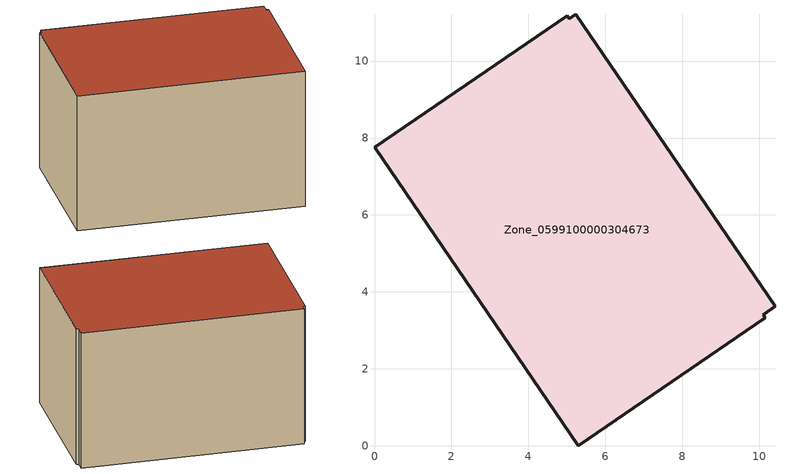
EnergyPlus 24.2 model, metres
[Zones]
Zone_0599100000304673
 floor ground (C_G): 10.41,3.63 10.1,3.41 10.16,3.32 5.3,0 0,7.76 5.01,11.18 5.07,11.11 5.23,11.22 z0
 wall outside (C_F): 5.3,0 10.16,3.32 10.1,3.41 10.41,3.63 5.23,11.22 5.07,11.11 5.01,11.18 0,7.76 5.3,0 z0:5.96
 roof outside (C_R): 10.1,3.41 10.41,3.63 5.23,11.22 5.07,11.11 5.01,11.18 0,7.76 5.3,0 10.16,3.32 z5.96
[BUILDING]
Pand.0599100000304673: North Axis=0; Terrain=City; Loads Convergence Tolerance Value=0.04; Temperature Convergence Tolerance Value=0.4; Solar Distribution=FullExterior; Maximum Number of Warmup Days=25; Minimum Number of Warmup Days=1
[Site:Location]
Rotterdam.The.Hague.AP_ZH_NLD Design_Conditions: Latitude=51.96; Longitude=4.45; Time Zone=1; Elevation=-4.5
[SITE:GROUNDTEMPERATURE:BUILDINGSURFACE]
18, 18, 18, 18, 18, 18, 18, 18, 18, 18, 18, 18
[MATERIAL] Thermal Absorptance=0.9; Solar Absorptance=0.7; Visible Absorptance=0.7
Name | Roughness | Thickness | Conductivity | Density | Specific Heat
G.TC.1946-1964 | MediumSmooth | 0.15 | 1 | 540 | 1210
F.TC.1946-1964 | Rough | 0.3 | 0.857143 | 1920 | 840
R.TC.1946-1964 | MediumRough | 0.2 | 0.235294 | 1500 | 1000
[CONSTRUCTION]
C_G: G.TC.1946-1964
C_F: F.TC.1946-1964
C_R: R.TC.1946-1964
[ZONE]
Zone_0599100000304673: Type=1; Multiplier=1; Ceiling Height=Autocalculate; Volume=Autocalculate; Floor Area=autocalculate; Part of Total Floor Area=Yes
[ZONEINFILTRATION:DESIGNFLOWRATE]
Infil_Zone_0599100000304673: Zone or ZoneList or Space or SpaceList=Zone_0599100000304673; Schedule=AlwaysOn; Design Flow Rate Calculation Method=Flow/Area; Flow Rate per Floor Area=0.003; Constant Term Coefficient=1; Temperature Term Coefficient=0; Velocity Term Coefficient=0; Velocity Squared Term Coefficient=0
[HVACTEMPLATE:ZONE:IDEALLOADSAIRSYSTEM]
Zone_0599100000304673: Maximum Heating Supply Air Temperature=50; Minimum Cooling Supply Air Temperature=13; Maximum Heating Supply Air Humidity Ratio=0.0156; Minimum Cooling Supply Air Humidity Ratio=0.0077; Heating Limit=NoLimit; Cooling Limit=NoLimit; Dehumidification Control Type=ConstantSensibleHeatRatio; Cooling Sensible Heat Ratio=0.7; Dehumidification Setpoint=60; Humidification Control Type=None; Humidification Setpoint=30; Outdoor Air Method=None; Outdoor Air Flow Rate per Person=0.00944; Outdoor Air Flow Rate per Zone Floor Area=0; Outdoor Air Flow Rate per Zone=0; Demand Controlled Ventilation Type=None; Outdoor Air Economizer Type=NoEconomizer; Heat Recovery Type=None; Sensible Heat Recovery Effectiveness=0.7; Latent Heat Recovery Effectiveness=0.65
[ZONECONTROL:THERMOSTAT]
ThermostatControl_Zone_0599100000304673: Zone or ZoneList=Zone_0599100000304673; Control Type Schedule=DualSetpointControlType; Control 1=Thermostat_Zone_0599100000304673; Temperature Difference Between Cutout And Setpoint=0
[THERMOSTATSETPOINT:DUALSETPOINT]
Thermostat_Zone_0599100000304673: Heating Setpoint Temperature Schedule=HeatingSetpoint_Zone_0599100000304673; Cooling Setpoint Temperature Schedule=CoolingSetpoint_Zone_0599100000304673
[SCHEDULE:COMPACT]
HeatingSetpoint_Zone_0599100000304673: Through: 12/31, For: AllDays, Until: 24:00, 21
CoolingSetpoint_Zone_0599100000304673: Through: 12/31, For: AllDays, Until: 24:00, 24
DualSetpointControlType: Through: 12/31, For: AllDays, Until: 24:00, 4
AlwaysOn: Through: 12/31, For: AllDays, Until: 24:00, 1
